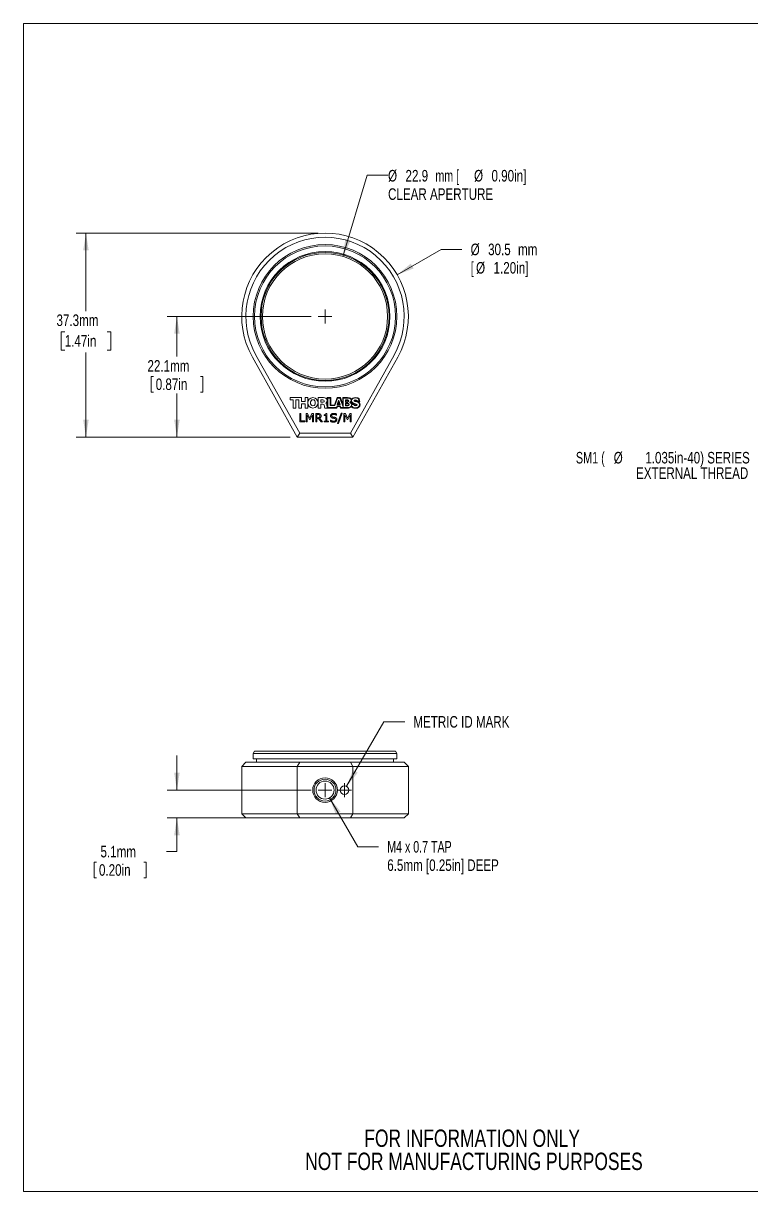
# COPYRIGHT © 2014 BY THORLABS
# Model space of a CAD drawing. Header units: millimetres. Extents: x 2 to 278, y 1 to 215.
# Drawn here: x 1.6 to 134.8, y 0.9 to 214.6 of the extents above; entities that cross this region are included whole.
import ezdxf

# ---------------------------------------------------------------- set-up
doc = ezdxf.new("R2010")
doc.units = ezdxf.units.MM
doc.styles.add('SLDTEXTSTYLE0', font='TXT', dxfattribs={"width": 0.75})
doc.styles.add('SLDTEXTSTYLE2', font='TXT', dxfattribs={"width": 0.7})
doc.styles.add('SLDTEXTSTYLE3', font='TXT', dxfattribs={"width": 0.6875})
doc.dimstyles.new('SLDDIMSTYLE0', dxfattribs={"dimtxt": 2.116667, "dimasz": 3.175, "dimexe": 0, "dimexo": 0.0625, "dimgap": 0.529167, "dimtad": 0, "dimtih": 1, "dimtoh": 1, "dimdec": 1, "dimrnd": 1e-09, "dimzin": 12, "dimdsep": 46, "dimtxsty": 'SLDTEXTSTYLE0', "dimsah": 1, "dimcen": 0, "dimadec": 0, "dimazin": 3, "dimtfac": 1, "dimtdec": 1, "dimtofl": 0, "dimtmove": 0, "dimatfit": 3, "dimfxl": 1, "dimfrac": 2, "dimtolj": 1, "dimtzin": 12, "dimarcsym": 0})
doc.dimstyles.new('SLDDIMSTYLE1', dxfattribs={"dimtxt": 2.116667, "dimasz": 3.175, "dimexe": 0, "dimexo": 0.0625, "dimgap": 0.529167, "dimtad": 0, "dimtih": 1, "dimtoh": 1, "dimdec": 1, "dimrnd": 1e-09, "dimzin": 12, "dimdsep": 46, "dimtxsty": 'SLDTEXTSTYLE0', "dimsah": 1, "dimcen": 0.09, "dimadec": 0, "dimazin": 3, "dimtfac": 1, "dimtdec": 1, "dimtofl": 0, "dimtmove": 0, "dimatfit": 3, "dimfxl": 1, "dimfrac": 2, "dimtolj": 1, "dimtzin": 12, "dimarcsym": 0})
doc.dimstyles.new('SLDDIMSTYLE2', dxfattribs={"dimtxt": 2.116667, "dimasz": 3.175, "dimexe": 0, "dimexo": 0.0625, "dimgap": 0.529167, "dimtad": 0, "dimtih": 1, "dimtoh": 1, "dimdec": 1, "dimrnd": 1e-09, "dimzin": 12, "dimdsep": 46, "dimtxsty": 'SLDTEXTSTYLE0', "dimsah": 1, "dimcen": 0, "dimadec": 0, "dimazin": 3, "dimtfac": 1, "dimtdec": 1, "dimtofl": 0, "dimtmove": 0, "dimatfit": 3, "dimfxl": 1, "dimfrac": 2, "dimtolj": 1, "dimtzin": 12, "dimarcsym": 0})
doc.dimstyles.new('SLDDIMSTYLE3', dxfattribs={"dimtxt": 2.116667, "dimasz": 3.175, "dimexe": 0, "dimexo": 0.0625, "dimgap": 0.529167, "dimtad": 0, "dimtih": 1, "dimtoh": 1, "dimdec": 1, "dimrnd": 1e-09, "dimzin": 12, "dimdsep": 46, "dimtxsty": 'SLDTEXTSTYLE0', "dimsah": 1, "dimcen": 0, "dimadec": 0, "dimazin": 3, "dimtfac": 1, "dimtdec": 1, "dimtofl": 0, "dimtmove": 0, "dimatfit": 3, "dimfxl": 1, "dimfrac": 2, "dimtolj": 1, "dimtzin": 12, "dimarcsym": 0})
doc.dimstyles.new('SLDDIMSTYLE4', dxfattribs={"dimtxt": 2.116667, "dimasz": 3.175, "dimexe": 0, "dimexo": 0.0625, "dimgap": 0.529167, "dimtad": 0, "dimtih": 1, "dimtoh": 1, "dimdec": 1, "dimrnd": 1e-09, "dimzin": 12, "dimdsep": 46, "dimtxsty": 'SLDTEXTSTYLE0', "dimsah": 1, "dimcen": 0.09, "dimadec": 0, "dimazin": 3, "dimtfac": 1, "dimtdec": 1, "dimtmove": 0, "dimatfit": 0, "dimfxl": 1, "dimfrac": 2, "dimtolj": 1, "dimtzin": 12, "dimarcsym": 0})

# ---------------------------------------------------------------- blocks, each defined once
blk = doc.blocks.new('SW_NOTE_2')
at = {"color": 0, "linetype": 'Continuous', "lineweight": 0, "char_height": 3.175, "attachment_point": 2, "style": 'SLDTEXTSTYLE0'}
for s, insert in [('FOR INFORMATION ONLY', (25.05, 4.09)), ('NOT FOR MANUFACTURING PURPOSES', (25.38, -0.14))]:
    blk.add_mtext(s, dxfattribs=dict(at, insert=insert))
blk = doc.blocks.new('_D')
at = {"color": 7, "linetype": 'Continuous', "lineweight": 18}
for p, q in [((69.96, 168.65), (78, 173.3)), ((78, 173.3), (81.81, 173.3))]:
    blk.add_line(p, q, dxfattribs=at)
blk.add_solid([(69.96, 168.65), (72.96, 169.8), (72.45, 170.68)], dxfattribs=at)
at = {"color": 7, "linetype": 'Continuous', "lineweight": 18, "attachment_point": 1, "style": 'SLDTEXTSTYLE0'}
for s, insert, char_height in [('%%c', (83.4, 174.35), 2.117), ('30.5', (86.59, 174.35), 2.117), ('mm', (92.06, 174.35), 2.117), ('[', (83.4, 170.98), 2.12), ('%%c', (84.39, 170.98), 2.117), ('1.20in]', (87.59, 170.98), 2.117)]:
    blk.add_mtext(s, dxfattribs=dict(at, insert=insert, char_height=char_height))
blk = doc.blocks.new('_D_1')
at = {"color": 7, "linetype": 'Continuous', "lineweight": 18}
for p, q in [((54.22, 161.03), (27.89, 161.03)), ((29.67, 161.03), (29.67, 153.67)), ((24.93, 150.06), (24.93, 147.2)), ((24.93, 150.06), (25.36, 150.06)), ((34.4, 150.06), (33.97, 150.06)), ((34.4, 150.06), (34.4, 147.2)), ((24.93, 147.2), (25.36, 147.2)), ((29.67, 138.93), (29.67, 146.95)), ((34.4, 147.2), (33.97, 147.2)), ((50.41, 138.93), (27.89, 138.93))]:
    blk.add_line(p, q, dxfattribs=at)
for points in [[(29.67, 161.03), (29.16, 157.86), (30.17, 157.86)], [(29.67, 138.93), (30.17, 142.11), (29.16, 142.11)]]:
    blk.add_solid(points, dxfattribs=at)
at = {"color": 7, "linetype": 'Continuous', "lineweight": 18, "char_height": 2.117, "attachment_point": 1, "style": 'SLDTEXTSTYLE0'}
for s, insert in [('22.1mm', (24.28, 153.04)), ('0.87in', (25.79, 149.68))]:
    blk.add_mtext(s, dxfattribs=dict(at, insert=insert))
blk = doc.blocks.new('_D_2')
at = {"color": 7, "linetype": 'Continuous', "lineweight": 18}
for p, q in [((55.49, 176.27), (11.25, 176.27)), ((13.03, 176.27), (13.03, 162.02)), ((9.15, 158.23), (8.5, 158.23)), ((8.5, 158.23), (8.5, 154.87)), ((16.9, 158.23), (17.55, 158.23)), ((17.55, 158.23), (17.55, 154.87)), ((8.5, 154.87), (9.15, 154.87)), ((13.03, 138.93), (13.03, 154.44)), ((17.55, 154.87), (16.9, 154.87)), ((50.41, 138.93), (11.25, 138.93))]:
    blk.add_line(p, q, dxfattribs=at)
for points in [[(13.03, 176.27), (12.52, 173.1), (13.53, 173.1)], [(13.03, 138.93), (13.53, 142.11), (12.52, 142.11)]]:
    blk.add_solid(points, dxfattribs=at)
at = {"color": 7, "linetype": 'Continuous', "lineweight": 18, "char_height": 2.117, "attachment_point": 1, "style": 'SLDTEXTSTYLE0'}
for s, insert in [('37.3mm', (7.64, 161.39)), ('1.47in', (9.15, 157.6))]:
    blk.add_mtext(s, dxfattribs=dict(at, insert=insert))
blk = doc.blocks.new('_D_3')
at = {"color": 7, "linetype": 'Continuous', "lineweight": 18}
for p, q in [((60.04, 172.01), (64.48, 186.87)), ((64.48, 186.87), (68.29, 186.87))]:
    blk.add_line(p, q, dxfattribs=at)
blk.add_solid([(60.04, 172.01), (61.43, 174.9), (60.46, 175.19)], dxfattribs=at)
at = {"color": 7, "linetype": 'Continuous', "lineweight": 18, "attachment_point": 1}
for s, insert, char_height, style in [('%%c', (68.29, 187.83), 2.117, 'SLDTEXTSTYLE0'), ('22.9', (71.48, 187.83), 2.117, 'SLDTEXTSTYLE0'), ('mm [', (76.95, 187.83), 2.117, 'SLDTEXTSTYLE3'), ('%%c', (84.02, 187.83), 2.117, 'SLDTEXTSTYLE0'), ('0.90in]', (87.21, 187.83), 2.117, 'SLDTEXTSTYLE0'), ('CLEAR APERTURE', (68.29, 184.47), 2.1167, 'SLDTEXTSTYLE0')]:
    blk.add_mtext(s, dxfattribs=dict(at, insert=insert, char_height=char_height, style=style))
blk = doc.blocks.new('SW_CENTERMARKSYMBOL_0')
at = {"color": 0, "linetype": 'Continuous', "lineweight": 0}
for q in [(-1.27, 0), (0, 1.27), (0, -1.27), (1.27, 0)]:
    blk.add_line((0, 0), q, dxfattribs=at)
blk = doc.blocks.new('_D_4')
at = {"color": 7, "linetype": 'Continuous', "lineweight": 18}
for p, q in [((57.58, 72.94), (62.74, 64)), ((62.74, 64), (66.55, 64))]:
    blk.add_line(p, q, dxfattribs=at)
blk.add_solid([(57.58, 72.94), (58.73, 69.94), (59.61, 70.44)], dxfattribs=at)
at = {"color": 7, "linetype": 'Continuous', "lineweight": 18, "char_height": 2.1167, "attachment_point": 1}
for s, insert, style in [('M4 x 0.7 TAP', (68.14, 65.05), 'SLDTEXTSTYLE3'), ('6.5mm [0.25in] DEEP', (68.14, 61.69), 'SLDTEXTSTYLE0')]:
    blk.add_mtext(s, dxfattribs=dict(at, insert=insert, style=style))
blk = doc.blocks.new('_D_5')
at = {"color": 7, "linetype": 'Continuous', "lineweight": 18}
for p, q in [((60.71, 75.06), (67.52, 86.86)), ((67.52, 86.86), (71.33, 86.86))]:
    blk.add_line(p, q, dxfattribs=at)
blk.add_solid([(60.71, 75.06), (62.74, 77.55), (61.86, 78.06)], dxfattribs=at)
at = {"color": 7, "linetype": 'Continuous', "lineweight": 18, "insert": (72.92, 87.91), "char_height": 2.1167, "attachment_point": 1, "style": 'SLDTEXTSTYLE0'}
blk.add_mtext('METRIC ID MARK', dxfattribs=at)
blk = doc.blocks.new('_D_6')
at = {"color": 7, "linetype": 'Continuous', "lineweight": 18}
for p, q in [((29.67, 74.37), (29.67, 80.72)), ((54.22, 74.37), (27.89, 74.37)), ((42.86, 69.29), (27.89, 69.29)), ((29.67, 63.13), (29.67, 69.29)), ((27.76, 63.13), (29.67, 63.13)), ((14.55, 61.19), (14.55, 58.33)), ((14.55, 61.19), (14.98, 61.19)), ((24.03, 61.19), (23.6, 61.19)), ((24.03, 61.19), (24.03, 58.33)), ((14.55, 58.33), (14.98, 58.33)), ((24.03, 58.33), (23.6, 58.33))]:
    blk.add_line(p, q, dxfattribs=at)
for points in [[(29.67, 74.37), (30.17, 77.55), (29.16, 77.55)], [(29.67, 69.29), (29.16, 66.12), (30.17, 66.12)]]:
    blk.add_solid(points, dxfattribs=at)
at = {"color": 7, "linetype": 'Continuous', "lineweight": 18, "char_height": 2.117, "attachment_point": 1, "style": 'SLDTEXTSTYLE0'}
for s, insert in [('5.1mm', (15.69, 64.17)), ('0.20in', (15.41, 60.81))]:
    blk.add_mtext(s, dxfattribs=dict(at, insert=insert))
blk = doc.blocks.new('SW_CENTERMARKSYMBOL_1')
at = {"color": 0, "linetype": 'Continuous', "lineweight": 0}
for q in [(-1.27, 0), (0, 1.27), (0, -1.27), (1.27, 0)]:
    blk.add_line((0, 0), q, dxfattribs=at)
blk = doc.blocks.new('SW_CENTERMARKSYMBOL_2')
at = {"color": 0, "linetype": 'Continuous', "lineweight": 0}
for q in [(-1.27, 0), (0, 1.27), (0, -1.27), (1.27, 0)]:
    blk.add_line((0, 0), q, dxfattribs=at)
blk = doc.blocks.new('SW_NOTE_4')
at = {"color": 0, "linetype": 'Continuous', "lineweight": 0, "attachment_point": 3}
for s, insert, char_height, style in [('SM1 (', (-27.3, 1.57), 2.117, 'SLDTEXTSTYLE2'), ('%%c', (-24.01, 1.57), 2.117, 'SLDTEXTSTYLE0'), ('1.035in-40) SERIES', (-0.77, 1.57), 2.1167, 'SLDTEXTSTYLE0'), ('EXTERNAL THREAD', (-1.05, -1.25), 2.1167, 'SLDTEXTSTYLE0')]:
    blk.add_mtext(s, dxfattribs=dict(at, insert=insert, char_height=char_height, style=style))

msp = doc.modelspace()

# ---------------------------------------------------------------- linework, layer by layer
at = {"color": 7, "linetype": 'Continuous', "lineweight": 18}
for p, q in [((1.5794, 214.6454), (277.9892, 214.6454)), ((1.5794, 214.6454), (1.5794, 0.9032)), ((44.1315, 153.9487), (52.1256, 139.6946)), ((61.3929, 139.6946), (69.387, 153.9487)), ((51.6792, 138.9326), (43.4669, 153.576)), ((70.0516, 153.576), (61.8392, 138.9326)), ((50.3606, 146.1716), (52.4446, 146.1717)), ((50.3607, 145.7447), (50.3606, 146.1716)), ((50.9313, 145.7447), (50.3607, 145.7447)), ((50.9313, 144.2666), (50.9313, 145.7447)), ((51.4295, 145.7448), (51.4296, 144.2667)), ((51.9464, 145.7448), (51.4295, 145.7448)), ((51.9465, 144.2667), (51.9464, 145.7448)), ((52.4446, 146.1717), (52.4446, 145.478)), ((52.4446, 145.478), (53.101, 145.478)), ((53.101, 145.478), (53.1009, 146.1718)), ((53.1009, 146.1718), (53.5992, 146.1718)), ((53.5992, 146.1718), (53.5993, 144.2668)), ((55.4845, 146.1719), (56.4596, 146.1719)), ((55.4846, 144.2669), (55.4845, 146.1719)), ((55.9828, 145.7763), (55.9828, 145.3468)), ((56.3793, 145.7763), (55.9828, 145.7763)), ((55.9828, 145.3468), (56.4007, 145.3468)), ((57.1586, 146.172), (57.1576, 144.356)), ((57.8059, 146.172), (57.1586, 146.172)), ((57.2589, 144.3584), (57.2588, 146.0776)), ((57.2588, 146.0776), (57.7074, 146.0776)), ((57.7074, 146.0776), (57.7074, 144.7473)), ((57.8059, 144.8147), (57.8059, 146.172)), ((58.9788, 146.1721), (58.4665, 144.8147)), ((58.5324, 144.7473), (59.033, 146.0777)), ((59.5671, 146.1721), (58.9788, 146.1721)), ((59.2292, 145.6247), (59.0044, 144.9366)), ((59.033, 146.0777), (59.4886, 146.0777)), ((59.2596, 145.4435), (59.1251, 145.0284)), ((59.2292, 145.6247), (59.2993, 145.6247)), ((59.3896, 145.0284), (59.2596, 145.4435)), ((59.2993, 145.6247), (59.5167, 144.9367)), ((59.4886, 146.0777), (60.0959, 144.4749)), ((60.0069, 144.9856), (59.5671, 146.1721)), ((60.8477, 146.1722), (60.0068, 146.1721)), ((60.0068, 146.1721), (60.0069, 144.9856)), ((60.0959, 146.0777), (60.9011, 146.0778)), ((60.0959, 144.4749), (60.0959, 146.0777)), ((60.5046, 145.7535), (60.9037, 145.7535)), ((60.5046, 145.3371), (60.5046, 145.7535)), ((60.592, 145.6622), (60.592, 145.4218)), ((60.8706, 145.6622), (60.592, 145.6622)), ((60.592, 145.4218), (60.8706, 145.4218)), ((63.013, 145.5616), (62.5646, 145.5616)), ((62.5844, 145.4673), (63.109, 145.4691)), ((51.4296, 144.2667), (50.9313, 144.2666)), ((52.4447, 144.2667), (51.9465, 144.2667)), ((52.1454, 143.2506), (52.3384, 143.2506)), ((52.1454, 141.7266), (52.1454, 143.2506)), ((52.3384, 143.2506), (52.3384, 141.9003)), ((52.4446, 145.0512), (52.4447, 144.2667)), ((53.101, 145.0512), (52.4446, 145.0512)), ((53.101, 144.2668), (53.101, 145.0512)), ((53.5993, 144.2668), (53.101, 144.2668)), ((53.3029, 143.2506), (53.5811, 143.2506)), ((53.3029, 141.7266), (53.3029, 143.2506)), ((53.5811, 143.2506), (53.979, 142.4057)), ((53.979, 142.4057), (54.3639, 143.2506)), ((54.3639, 143.2506), (54.634, 143.2506)), ((54.634, 143.2506), (54.634, 141.7266)), ((55.0584, 143.2506), (55.4789, 143.2506)), ((55.0584, 141.7266), (55.0584, 143.2506)), ((55.9829, 144.2669), (55.4846, 144.2669)), ((56.3606, 144.9607), (55.9829, 144.9606)), ((55.9829, 144.9606), (55.9829, 144.2669)), ((58.9153, 144.2671), (56.6954, 144.2669)), ((56.8293, 145.1581), (56.8293, 145.1528)), ((56.9281, 143.2506), (57.084, 143.2506)), ((57.084, 143.2506), (57.084, 141.881)), ((58.8498, 144.3584), (57.2589, 144.3584)), ((57.7074, 144.7473), (58.5324, 144.7473)), ((58.4665, 144.8147), (57.8059, 144.8147)), ((58.9805, 144.6483), (58.8498, 144.3584)), ((58.9153, 144.2671), (59.0286, 144.5479)), ((59.5365, 144.6484), (58.9805, 144.6483)), ((59.5167, 144.9367), (59.0044, 144.9366)), ((59.0131, 141.418), (59.7305, 143.3085)), ((59.0286, 144.5479), (59.4904, 144.5479)), ((59.1251, 145.0284), (59.3896, 145.0284)), ((59.9198, 143.3085), (59.1991, 141.418)), ((59.4904, 144.5479), (59.5992, 144.2671)), ((59.6647, 144.3561), (59.5365, 144.6484)), ((59.5992, 144.2671), (61.0217, 144.2672)), ((60.9229, 144.3562), (59.6647, 144.3561)), ((59.7305, 143.3085), (59.9198, 143.3085)), ((60.2091, 143.2506), (60.4874, 143.2506)), ((60.2091, 141.7266), (60.2091, 143.2506)), ((60.4874, 143.2506), (60.8852, 142.4057)), ((60.9037, 145.3371), (60.5046, 145.3371)), ((60.5046, 145.138), (60.948, 145.138)), ((60.5046, 145.138), (60.5046, 144.6581)), ((60.948, 144.6581), (60.5046, 144.6581)), ((60.5897, 145.0486), (60.5897, 144.7398)), ((60.9226, 145.0486), (60.5897, 145.0486)), ((60.5897, 144.7398), (60.9226, 144.7399)), ((60.8852, 142.4057), (61.2702, 143.2506)), ((61.2702, 143.2506), (61.5402, 143.2506)), ((61.5402, 143.2506), (61.5402, 141.7266)), ((61.591, 144.9396), (62.0197, 144.9396)), ((62.0832, 145.0194), (61.6494, 145.0194)), ((53.0907, 141.7266), (52.1454, 141.7266)), ((52.3384, 141.9003), (53.0907, 141.9003)), ((53.0907, 141.9003), (53.0907, 141.7266)), ((53.4958, 141.7266), (53.3029, 141.7266)), ((53.4958, 143.0409), (53.4958, 141.7266)), ((53.9079, 142.151), (53.4958, 143.0409)), ((54.026, 142.151), (53.9079, 142.151)), ((54.4411, 143.0409), (54.026, 142.151)), ((54.4411, 141.7266), (54.4411, 143.0409)), ((54.634, 141.7266), (54.4411, 141.7266)), ((55.2513, 141.7266), (55.0584, 141.7266)), ((55.2513, 143.077), (55.2513, 142.4983)), ((55.4873, 143.077), (55.2513, 143.077)), ((55.2513, 142.4983), (55.4542, 142.4983)), ((55.2513, 142.3247), (55.2513, 141.7266)), ((55.5696, 142.3247), (55.2513, 142.3247)), ((56.0802, 141.7266), (55.5696, 142.3247)), ((55.7378, 142.3856), (56.3123, 141.7266)), ((56.3123, 141.7266), (56.0802, 141.7266)), ((56.5824, 142.9034), (56.5824, 143.0384)), ((56.8911, 142.9034), (56.5824, 142.9034)), ((56.5824, 141.881), (56.8911, 141.881)), ((56.5824, 141.7266), (56.5824, 141.881)), ((57.3926, 141.7266), (56.5824, 141.7266)), ((56.8911, 141.881), (56.8911, 142.9034)), ((57.084, 141.881), (57.3926, 141.881)), ((57.3926, 141.881), (57.3926, 141.7266)), ((57.7592, 142.0546), (57.7736, 142.0546)), ((57.7592, 141.8068), (57.7592, 142.0546)), ((58.8781, 142.942), (58.8636, 142.942)), ((58.8781, 143.1825), (58.8781, 142.942)), ((59.1991, 141.418), (59.0131, 141.418)), ((60.4021, 141.7266), (60.2091, 141.7266)), ((60.4021, 143.0409), (60.4021, 141.7266)), ((60.8141, 142.151), (60.4021, 143.0409)), ((60.9323, 142.151), (60.8141, 142.151)), ((61.3473, 143.0409), (60.9323, 142.151)), ((61.3473, 141.7266), (61.3473, 143.0409)), ((61.5402, 141.7266), (61.3473, 141.7266)), ((52.1256, 139.6946), (51.6792, 138.9326)), ((61.8392, 138.9326), (51.6792, 138.9326)), ((52.1256, 139.6946), (61.3929, 139.6946)), ((61.8392, 138.9326), (61.3929, 139.6946)), ((43.8687, 81.4828), (43.6147, 81.0429)), ((43.8687, 81.4828), (69.6497, 81.4828)), ((69.9037, 81.0429), (69.6497, 81.4828)), ((42.2812, 79.4508), (41.5192, 78.6888)), ((42.2812, 79.4508), (44.1315, 79.4508)), ((43.6147, 81.0429), (43.6147, 80.0858)), ((43.6147, 81.0429), (69.9037, 81.0429)), ((43.6147, 80.0858), (69.9037, 80.0858)), ((44.1315, 79.4508), (52.1256, 79.4508)), ((44.2497, 80.0858), (44.2497, 79.4508)), ((52.1256, 79.4508), (51.6792, 78.6888)), ((52.1256, 79.4508), (61.3929, 79.4508)), ((56.6311, 79.4508), (56.6311, 79.4511)), ((61.8392, 78.6888), (61.3929, 79.4508)), ((61.3929, 79.4508), (69.387, 79.4508)), ((69.2687, 79.4508), (69.2687, 80.0858)), ((69.387, 79.4508), (71.2372, 79.4508)), ((69.9037, 80.0858), (69.9037, 81.0429)), ((71.9992, 78.6888), (71.2372, 79.4508)), ((41.5192, 78.6888), (41.5192, 70.0528)), ((43.4669, 78.6888), (41.5192, 78.6888)), ((51.6792, 78.6888), (43.4669, 78.6888)), ((61.8392, 78.6888), (51.6792, 78.6888)), ((51.6792, 78.6888), (51.6792, 70.0528)), ((70.0516, 78.6888), (61.8392, 78.6888)), ((61.8392, 78.6888), (61.8392, 70.0528)), ((71.9992, 78.6888), (70.0516, 78.6888)), ((71.9992, 70.0528), (71.9992, 78.6888)), ((41.5192, 70.0528), (42.2812, 69.2908)), ((41.5192, 70.0528), (43.4669, 70.0528)), ((44.1315, 69.2908), (42.2812, 69.2908)), ((43.4669, 70.0528), (51.6792, 70.0528)), ((52.1256, 69.2908), (44.1315, 69.2908)), ((51.6792, 70.0528), (61.8392, 70.0528)), ((51.6792, 70.0528), (52.1256, 69.2908)), ((61.3929, 69.2908), (52.1256, 69.2908)), ((61.3929, 69.2908), (61.8392, 70.0528)), ((69.387, 69.2908), (61.3929, 69.2908)), ((61.8392, 70.0528), (70.0516, 70.0528)), ((71.2372, 69.2908), (69.387, 69.2908)), ((70.0516, 70.0528), (71.9992, 70.0528)), ((71.2372, 69.2908), (71.9992, 70.0528)), ((277.9892, 0.9032), (1.5794, 0.9032))]:
    msp.add_line(p, q, dxfattribs=at)
for centre, radius in [((56.7592, 161.0306), 13.1445), ((56.7592, 161.0306), 12.8905), ((56.7592, 161.0306), 11.8745), ((56.7592, 161.0306), 11.7094), ((56.7592, 161.0306), 11.4554), ((56.7592, 74.3708), 2.254), ((56.7592, 74.3708), 2), ((56.7592, 74.3708), 1.65), ((60.3152, 74.3708), 0.7937)]:
    msp.add_circle(centre, radius, dxfattribs=at)
for radius in [15.24, 14.478]:
    msp.add_arc((56.7592, 161.0306), radius, 330.715309, 209.284691, dxfattribs=at)
for points in [[(53.6019, 145.2209), (53.6168, 145.7523), (53.9528, 146.1706), (54.5387, 146.1718)], [(54.5394, 145.7869), (54.2179, 145.7869), (54.0947, 145.5041), (54.0947, 145.2212)], [(54.5387, 146.1718), (55.1278, 146.173), (55.4668, 145.7532), (55.483, 145.2186)], [(54.9841, 145.2213), (54.984, 145.5041), (54.8609, 145.7869), (54.5394, 145.7869)], [(56.6311, 145.5709), (56.6311, 145.7123), (56.5186, 145.7763), (56.3793, 145.7763)], [(56.4007, 145.3468), (56.5508, 145.3468), (56.6311, 145.4268), (56.6311, 145.5709)], [(56.4596, 146.1719), (56.7971, 146.1719), (57.1294, 146.0199), (57.1294, 145.6357)], [(57.1294, 145.6357), (57.1294, 145.4302), (57.0302, 145.2355), (56.8293, 145.1581)], [(61.5873, 145.828), (61.5071, 145.9807), (61.4597, 146.1722), (60.8477, 146.1722)], [(61.0176, 145.5411), (61.0176, 145.6323), (60.9461, 145.6622), (60.8706, 145.6622)], [(60.8706, 145.4218), (60.9326, 145.4218), (61.0176, 145.4517), (61.0176, 145.5411)], [(60.9011, 146.0778), (61.1976, 146.0826), (61.5232, 146.0058), (61.5232, 145.648)], [(60.9037, 145.7535), (61.012, 145.7535), (61.1145, 145.7018), (61.1145, 145.5438)], [(61.1145, 145.5438), (61.1145, 145.3888), (60.9926, 145.3371), (60.9037, 145.3371)], [(61.5232, 145.648), (61.5232, 145.4942), (61.4316, 145.3694), (61.2965, 145.3022)], [(61.4658, 145.3095), (61.5013, 145.351), (61.5546, 145.3925), (61.5725, 145.4635)], [(61.5725, 145.4635), (61.5725, 145.2622), (61.762, 145.1082), (61.9989, 145.0431)], [(62.3164, 146.1903), (61.8861, 146.1903), (61.673, 145.9807), (61.5873, 145.828)], [(61.6218, 145.5927), (61.6218, 145.9673), (62.0004, 146.1138), (62.3234, 146.1138)], [(62.1257, 145.0981), (61.8798, 145.1677), (61.6218, 145.2781), (61.6218, 145.5927)], [(62.2872, 145.7681), (62.1908, 145.768), (62.0703, 145.7344), (62.0703, 145.6216)], [(62.0703, 145.6216), (62.0703, 145.4895), (62.3185, 145.4655), (62.5694, 145.3958)], [(62.1672, 145.6178), (62.1672, 145.6405), (62.2714, 145.6555), (62.3212, 145.6541)], [(62.4706, 145.4965), (62.2317, 145.5565), (62.1672, 145.567), (62.1672, 145.6178)], [(62.5646, 145.5616), (62.5718, 145.7176), (62.4247, 145.7681), (62.2872, 145.7681)], [(63.109, 145.4691), (63.109, 145.7462), (63.0546, 146.1904), (62.3164, 146.1903)], [(62.3212, 145.6541), (62.4239, 145.651), (62.4561, 145.6301), (62.4661, 145.5681)], [(62.3234, 146.1138), (62.6658, 146.1138), (63.0105, 145.9482), (63.013, 145.5616)], [(62.4661, 145.5681), (62.4701, 145.5436), (62.4705, 145.5284), (62.4706, 145.4965)], [(62.5694, 145.3958), (62.8178, 145.3262), (63.0685, 145.211), (63.0685, 144.9012)], [(62.5974, 145.4638), (62.5929, 145.465), (62.5889, 145.4661), (62.5844, 145.4673)], [(63.1579, 144.864), (63.1579, 145.2399), (62.9417, 145.3733), (62.5974, 145.4638)], [(54.5425, 144.2668), (53.9545, 144.2679), (53.6171, 144.6875), (53.6019, 145.2209)], [(54.0947, 145.2212), (54.0947, 144.9385), (54.2179, 144.6556), (54.5394, 144.6556)], [(54.5394, 144.6556), (54.8609, 144.6557), (54.9841, 144.9385), (54.9841, 145.2213)], [(55.483, 145.2186), (55.4669, 144.6864), (55.1298, 144.268), (54.5425, 144.2668)], [(56.6392, 144.5711), (56.6258, 144.7633), (56.5937, 144.9607), (56.3606, 144.9607)], [(56.6954, 144.2669), (56.6526, 144.331), (56.6446, 144.5178), (56.6392, 144.5711)], [(56.8293, 145.1528), (57.033, 145.1047), (57.0919, 144.8779), (57.108, 144.6965)], [(57.108, 144.6965), (57.1137, 144.6371), (57.1242, 144.467), (57.1576, 144.356)], [(61.0983, 144.8931), (61.0983, 145.0103), (61.0128, 145.0486), (60.9226, 145.0486)], [(60.9226, 144.7399), (60.9966, 144.7399), (61.0983, 144.7782), (61.0983, 144.8931)], [(61.5859, 144.7985), (61.5402, 144.4709), (61.2601, 144.3562), (60.9229, 144.3562)], [(60.948, 145.138), (61.0681, 145.138), (61.1819, 145.0784), (61.182, 144.8963)], [(61.182, 144.8963), (61.182, 144.7177), (61.0466, 144.6581), (60.948, 144.6581)], [(61.0217, 144.2672), (61.2755, 144.2717), (61.5122, 144.3918), (61.5843, 144.569)], [(61.2965, 145.3022), (61.466, 145.2533), (61.5755, 145.1141), (61.591, 144.9396)], [(61.6494, 145.0194), (61.6494, 145.1497), (61.5369, 145.2622), (61.4658, 145.3095)], [(61.5843, 144.569), (61.6526, 144.3919), (61.891, 144.2139), (62.3529, 144.214)], [(62.3186, 144.3051), (61.9688, 144.3051), (61.6553, 144.4629), (61.5859, 144.7985)], [(61.9989, 145.0431), (62.0266, 145.0354), (62.0549, 145.0275), (62.0832, 145.0194)], [(62.0197, 144.9396), (62.0293, 144.7379), (62.1547, 144.673), (62.3451, 144.673)], [(62.2648, 144.7746), (62.0971, 144.8205), (62.095, 144.9129), (62.0949, 145.016)], [(62.0949, 145.016), (62.306, 144.9551), (62.5184, 144.8827), (62.5073, 144.8385)], [(62.62, 144.8484), (62.62, 144.9997), (62.3741, 145.0284), (62.1257, 145.0981)], [(62.5073, 144.8385), (62.4863, 144.7543), (62.4248, 144.7309), (62.2648, 144.7746)], [(63.0685, 144.9012), (63.0685, 144.4666), (62.6972, 144.3051), (62.3186, 144.3051)], [(62.3451, 144.673), (62.4802, 144.673), (62.62, 144.7211), (62.62, 144.8484)], [(62.3529, 144.214), (62.8149, 144.214), (63.1579, 144.4944), (63.1579, 144.864)]]:
    msp.add_open_spline(points, degree=3, dxfattribs=at)
for points, knots in [([(55.4789, 143.2506), (55.5006, 143.2504), (55.5422, 143.2499), (55.6018, 143.2468), (55.6557, 143.241), (55.7046, 143.2334), (55.7496, 143.2224), (55.7919, 143.2083), (55.8318, 143.1903), (55.8566, 143.1754), (55.8689, 143.1681)], [0, 0, 0, 0, 0.16105197, 0.30888525, 0.44233507, 0.56317695, 0.67600134, 0.78538686, 0.89347935, 1, 1, 1, 1]), ([(56.8257, 143.0803), (56.833, 143.0847), (56.8474, 143.0932), (56.8667, 143.1087), (56.8835, 143.1259), (56.8984, 143.1447), (56.9103, 143.1666), (56.9193, 143.1917), (56.9257, 143.22), (56.9273, 143.2402), (56.9281, 143.2506)], [0, 0, 0, 0, 0.12254377, 0.24065573, 0.35394254, 0.46710976, 0.5840252, 0.71004685, 0.84906052, 1, 1, 1, 1]), ([(57.7592, 142.847), (57.7596, 142.8628), (57.7603, 142.894), (57.7686, 142.9394), (57.7811, 142.983), (57.7994, 143.0241), (57.8225, 143.0631), (57.8508, 143.0998), (57.8845, 143.1341), (57.9228, 143.166), (57.9649, 143.195), (58.0102, 143.2201), (58.0582, 143.2416), (58.1091, 143.259), (58.1626, 143.2726), (58.219, 143.2821), (58.278, 143.2884), (58.3183, 143.2889), (58.3388, 143.2892)], [0, 0, 0, 0, 0.05824148, 0.11464276, 0.16985982, 0.22493127, 0.28008242, 0.33662224, 0.39557116, 0.45685803, 0.52026388, 0.58345289, 0.6479661, 0.7138123, 0.78147412, 0.85139657, 0.92438854, 1, 1, 1, 1]), ([(58.3388, 143.2892), (58.3653, 143.2889), (58.4175, 143.2883), (58.494, 143.2825), (58.5671, 143.273), (58.6367, 143.2592), (58.7026, 143.2429), (58.7647, 143.2249), (58.8231, 143.2052), (58.86, 143.1899), (58.8781, 143.1825)], [0, 0, 0, 0, 0.14381349, 0.28253026, 0.4154725, 0.54364167, 0.66648295, 0.78333393, 0.89441917, 1, 1, 1, 1]), ([(55.4542, 142.4983), (55.4696, 142.4986), (55.4993, 142.4991), (55.5425, 142.5019), (55.5824, 142.5076), (55.6198, 142.5142), (55.6542, 142.525), (55.6861, 142.5387), (55.7151, 142.5567), (55.7323, 142.5712), (55.7408, 142.5785)], [0, 0, 0, 0, 0.15133193, 0.29306987, 0.42479404, 0.548705, 0.66567156, 0.77901724, 0.88959047, 1, 1, 1, 1]), ([(55.7318, 143.0234), (55.7243, 143.0282), (55.7091, 143.0379), (55.6839, 143.0493), (55.6568, 143.0586), (55.6276, 143.0653), (55.5962, 143.071), (55.5622, 143.0742), (55.5257, 143.0769), (55.5004, 143.077), (55.4873, 143.077)], [0, 0, 0, 0, 0.10543243, 0.21269261, 0.32566406, 0.44282196, 0.56691584, 0.70177928, 0.84569663, 1, 1, 1, 1]), ([(55.8301, 142.8205), (55.8297, 142.8312), (55.8291, 142.8521), (55.825, 142.8824), (55.8176, 142.9109), (55.8079, 142.9376), (55.7944, 142.9624), (55.7773, 142.9852), (55.7564, 143.0059), (55.7401, 143.0175), (55.7318, 143.0234)], [0, 0, 0, 0, 0.13567105, 0.26603357, 0.38882891, 0.50898695, 0.62683748, 0.74650479, 0.87036045, 1, 1, 1, 1]), ([(56.0423, 142.8326), (56.0421, 142.819), (56.0417, 142.7924), (56.0376, 142.7533), (56.0313, 142.7159), (56.0226, 142.6801), (56.0111, 142.6461), (55.9973, 142.6136), (55.9806, 142.5831), (55.9616, 142.5542), (55.9405, 142.5269), (55.9171, 142.5016), (55.8921, 142.4776), (55.8649, 142.4557), (55.8359, 142.4354), (55.8049, 142.4171), (55.7724, 142.4), (55.7495, 142.3904), (55.7378, 142.3856)], [0, 0, 0, 0, 0.07038303, 0.13794892, 0.20348881, 0.26681165, 0.32893952, 0.38963461, 0.44956649, 0.50940541, 0.56882303, 0.62820637, 0.68792035, 0.74831041, 0.8093179, 0.87125315, 0.934651, 1, 1, 1, 1]), ([(55.7408, 142.5785), (55.7482, 142.5858), (55.7626, 142.6003), (55.7806, 142.6249), (55.7962, 142.6505), (55.8088, 142.6782), (55.8186, 142.7086), (55.8254, 142.7426), (55.8291, 142.7803), (55.8297, 142.8067), (55.8301, 142.8205)], [0, 0, 0, 0, 0.11703399, 0.2303552, 0.34268619, 0.45475967, 0.57266275, 0.70223107, 0.84464658, 1, 1, 1, 1]), ([(55.8689, 143.1681), (55.882, 143.159), (55.9079, 143.1412), (55.9421, 143.1093), (55.9722, 143.0744), (55.9975, 143.0355), (56.0184, 142.9924), (56.032, 142.9436), (56.0411, 142.8899), (56.0419, 142.8522), (56.0423, 142.8326)], [0, 0, 0, 0, 0.12046016, 0.2373845, 0.35349295, 0.46900327, 0.58785753, 0.71482126, 0.85137781, 1, 1, 1, 1]), ([(56.5824, 143.0384), (56.6041, 143.039), (56.6491, 143.0403), (56.7052, 143.0468), (56.7493, 143.0544), (56.7787, 143.0616), (56.804, 143.0697), (56.8188, 143.077), (56.8257, 143.0803)], [0, 0, 0, 0, 0.26204414, 0.54260634, 0.6805108, 0.80163141, 0.90780747, 1, 1, 1, 1]), ([(58.1613, 142.4238), (58.1447, 142.4276), (58.1125, 142.4348), (58.0662, 142.4487), (58.0232, 142.4644), (57.9834, 142.4819), (57.947, 142.5013), (57.9138, 142.5229), (57.8839, 142.5463), (57.8574, 142.5719), (57.8341, 142.5993), (57.8141, 142.6289), (57.7971, 142.6604), (57.7833, 142.6939), (57.7724, 142.7295), (57.7645, 142.7669), (57.76, 142.8063), (57.7595, 142.8333), (57.7592, 142.847)], [0, 0, 0, 0, 0.079140304, 0.154595234, 0.225589406, 0.292848372, 0.357331859, 0.418402777, 0.477572865, 0.534347786, 0.590311386, 0.645391738, 0.700844967, 0.757253796, 0.814723237, 0.874203541, 0.935639677, 1, 1, 1, 1]), ([(58.324, 141.6881), (58.2972, 141.6884), (58.2449, 141.6889), (58.1684, 141.6949), (58.0961, 141.704), (58.0273, 141.7171), (57.9604, 141.7345), (57.8937, 141.755), (57.8261, 141.7786), (57.7817, 141.7973), (57.7592, 141.8068)], [0, 0, 0, 0, 0.13839588, 0.26987114, 0.39527374, 0.5139802, 0.63111879, 0.75143632, 0.87403334, 1, 1, 1, 1]), ([(57.7736, 142.0546), (57.7933, 142.0396), (57.833, 142.0095), (57.8981, 141.9715), (57.9673, 141.9381), (58.0402, 141.911), (58.1139, 141.889), (58.1866, 141.8739), (58.2567, 141.8633), (58.3029, 141.8622), (58.3255, 141.8617)], [0, 0, 0, 0, 0.1247847, 0.25089916, 0.37964989, 0.51180573, 0.64282264, 0.76716918, 0.88585868, 1, 1, 1, 1]), ([(58.337, 143.1156), (58.3235, 143.1153), (58.2973, 143.1148), (58.2589, 143.1119), (58.2226, 143.1066), (58.1884, 143.0985), (58.156, 143.0891), (58.1258, 143.077), (58.0976, 143.0627), (58.0715, 143.0466), (58.0482, 143.0286), (58.0275, 143.0095), (58.0103, 142.9889), (57.9959, 142.9671), (57.9851, 142.9437), (57.9771, 142.9193), (57.9721, 142.8936), (57.9716, 142.8759), (57.9714, 142.8669)], [0, 0, 0, 0, 0.08201521, 0.15995193, 0.23418699, 0.30512461, 0.37344993, 0.4393408, 0.50308947, 0.5657336, 0.62593736, 0.68220129, 0.7364846, 0.78908712, 0.84108853, 0.89255094, 0.94546561, 1, 1, 1, 1]), ([(57.9714, 142.8669), (57.9719, 142.8517), (57.9728, 142.8225), (57.9823, 142.7814), (57.9977, 142.7452), (58.0162, 142.7193), (58.0345, 142.7015), (58.0505, 142.6888), (58.069, 142.6771), (58.0899, 142.6663), (58.113, 142.6564), (58.1383, 142.647), (58.1661, 142.6386), (58.1856, 142.6337), (58.1956, 142.6312)], [0, 0, 0, 0, 0.12680927, 0.242878205, 0.349829075, 0.453085451, 0.50582376, 0.562489998, 0.62315976, 0.688375521, 0.757805023, 0.83283412, 0.913417911, 1, 1, 1, 1]), ([(58.5212, 142.3554), (58.4943, 142.3621), (58.4388, 142.3761), (58.3511, 142.3897), (58.2578, 142.4046), (58.1941, 142.4173), (58.1613, 142.4238)], [0, 0, 0, 0, 0.22644371, 0.46849346, 0.7260902, 1, 1, 1, 1]), ([(58.1956, 142.6312), (58.2079, 142.6287), (58.2346, 142.6232), (58.2782, 142.6147), (58.3286, 142.6054), (58.3842, 142.5958), (58.441, 142.5862), (58.4951, 142.5756), (58.5444, 142.5649), (58.5756, 142.5571), (58.5905, 142.5534)], [0, 0, 0, 0, 0.09325229, 0.20309944, 0.33102209, 0.47542465, 0.62364416, 0.76021813, 0.88594571, 1, 1, 1, 1]), ([(58.778, 141.8291), (58.7639, 141.8184), (58.7356, 141.7969), (58.6893, 141.769), (58.6395, 141.7451), (58.5863, 141.7242), (58.5283, 141.7079), (58.4652, 141.6963), (58.3964, 141.6894), (58.3488, 141.6885), (58.324, 141.6881)], [0, 0, 0, 0, 0.10937626, 0.21978563, 0.33373541, 0.45040449, 0.57314948, 0.70526723, 0.84705087, 1, 1, 1, 1]), ([(58.3255, 141.8617), (58.3408, 141.8619), (58.3705, 141.8624), (58.4138, 141.8657), (58.4545, 141.8714), (58.4926, 141.8791), (58.5281, 141.8894), (58.561, 141.902), (58.5913, 141.9168), (58.6188, 141.9337), (58.6435, 141.9524), (58.6647, 141.9732), (58.6832, 141.995), (58.698, 142.0187), (58.7096, 142.0439), (58.7176, 142.0707), (58.7231, 142.0989), (58.7235, 142.1183), (58.7237, 142.1281)], [0, 0, 0, 0, 0.08541515, 0.16598233, 0.24256562, 0.31483698, 0.38328031, 0.44889903, 0.51145509, 0.571478, 0.62956658, 0.68438806, 0.7370367, 0.78878153, 0.84006078, 0.891769, 0.94487716, 1, 1, 1, 1]), ([(58.8636, 142.942), (58.848, 142.9543), (58.8157, 142.9798), (58.7603, 143.012), (58.6985, 143.0415), (58.6308, 143.0672), (58.5594, 143.0889), (58.486, 143.1042), (58.4118, 143.1139), (58.3619, 143.1151), (58.337, 143.1156)], [0, 0, 0, 0, 0.10561049, 0.21814705, 0.33946547, 0.46926296, 0.60304702, 0.73509489, 0.86747911, 1, 1, 1, 1]), ([(58.7237, 142.1281), (58.7235, 142.1364), (58.7231, 142.1524), (58.7211, 142.1756), (58.7173, 142.1972), (58.7114, 142.217), (58.7047, 142.2354), (58.6957, 142.2517), (58.6856, 142.2666), (58.6692, 142.2844), (58.6447, 142.3042), (58.6093, 142.3243), (58.5678, 142.3422), (58.5373, 142.3509), (58.5212, 142.3554)], [0, 0, 0, 0, 0.07368261, 0.14311126, 0.20792686, 0.26959966, 0.32730064, 0.38234101, 0.43589633, 0.48802488, 0.59713812, 0.71665219, 0.85059695, 1, 1, 1, 1]), ([(58.5905, 142.5534), (58.6044, 142.5496), (58.6316, 142.5421), (58.6706, 142.5284), (58.707, 142.5134), (58.7409, 142.4969), (58.7717, 142.4786), (58.8004, 142.4594), (58.8262, 142.4384), (58.8494, 142.4158), (58.8702, 142.3917), (58.8877, 142.3647), (58.9029, 142.3359), (58.9148, 142.3044), (58.9247, 142.2709), (58.9309, 142.2349), (58.9355, 142.1968), (58.9358, 142.1706), (58.9359, 142.1571)], [0, 0, 0, 0, 0.07516541, 0.14663919, 0.21513109, 0.28040678, 0.34231484, 0.40180621, 0.45981623, 0.51530895, 0.57023656, 0.62537304, 0.68199838, 0.73980281, 0.80023668, 0.86354573, 0.9298675, 1, 1, 1, 1]), ([(58.9359, 142.1571), (58.9353, 142.1421), (58.9342, 142.112), (58.9265, 142.0669), (58.913, 142.0223), (58.895, 141.9782), (58.8728, 141.9358), (58.8451, 141.8968), (58.8143, 141.8603), (58.7901, 141.8396), (58.778, 141.8291)], [0, 0, 0, 0, 0.119779818, 0.240221698, 0.364118384, 0.491522769, 0.619675463, 0.745891689, 0.872181865, 1, 1, 1, 1])]:
    msp.add_open_spline(points, degree=3, knots=knots, dxfattribs=at)

# ---------------------------------------------------------------- block references
at = {"color": 7, "linetype": 'Continuous', "lineweight": 0}
for name, p in [('SW_CENTERMARKSYMBOL_0', (56.7592, 161.0306)), ('SW_CENTERMARKSYMBOL_1', (56.7592, 74.3708)), ('SW_CENTERMARKSYMBOL_2', (60.3152, 74.3708)), ('SW_NOTE_2', (58.6205, 8.1777))]:
    msp.add_blockref(name, p, dxfattribs=at)
at = {"color": 8, "linetype": 'Continuous', "lineweight": 0}
msp.add_blockref('SW_NOTE_4', (135.2288, 134.6698), dxfattribs=at)

# ---------------------------------------------------------------- dimensions: what is measured, and where the dimension line sits
at = {"color": 7, "linetype": 'Continuous', "lineweight": 18}
for p1, p2, text, dimstyle, picture, middle in [((53.4809, 150.0544), (60.0376, 172.0069), '<>mm [%%c0.90in]\\PCLEAR APERTURE', 'SLDDIMSTYLE2', '_D_3', (82.1225, 186.8654)), ((43.5622, 153.4086), (69.9563, 168.6527), '<>mm\\P[%%c1.20in]', 'SLDDIMSTYLE0', '_D', (90.3772, 173.299))]:
    dim = msp.add_diameter_dim_2p(p1=p1, p2=p2, text=text, dimstyle=dimstyle, dxfattribs=at)
    dim.commit()
    dim.dimension.update_dxf_attribs({"geometry": picture, "text_midpoint": middle, "dimtype": 163})
for base, p1, p2, dimstyle, picture, middle in [((13.0262, 138.9326), (56.7592, 176.2706), (51.6792, 138.9326), 'SLDDIMSTYLE1', '_D_2', (13.0262, 158.2313)), ((29.6653, 161.0306), (51.6792, 138.9326), (55.4892, 161.0306), 'SLDDIMSTYLE1', '_D_1', (29.6653, 150.3104)), ((29.6653, 74.3708), (44.1315, 69.2908), (55.4892, 74.3708), 'SLDDIMSTYLE4', '_D_6', (29.6653, 63.1257))]:
    dim = msp.add_linear_dim(base=base, p1=p1, p2=p2, angle=90, dimstyle=dimstyle, dxfattribs=at)
    dim.commit()
    dim.dimension.update_dxf_attribs({"geometry": picture, "text_midpoint": middle, "dimtype": 160})
for p1, p2, text, picture, middle in [((59.9184, 73.6834), (60.7121, 75.0582), 'METRIC ID MARK', '_D_5', (84.0806, 86.8576)), ((55.935, 75.8002), (57.5835, 72.9414), 'M4 x 0.7 TAP\\P6.5mm [0.25in] DEEP', '_D_4', (81.7846, 64.0014))]:
    dim = msp.add_diameter_dim_2p(p1=p1, p2=p2, text=text, dimstyle='SLDDIMSTYLE3', override={"dimpost": '<>'}, dxfattribs=at)
    dim.commit()
    dim.dimension.update_dxf_attribs({"geometry": picture, "text_midpoint": middle, "dimtype": 163})

doc.saveas('drawing.dxf')
